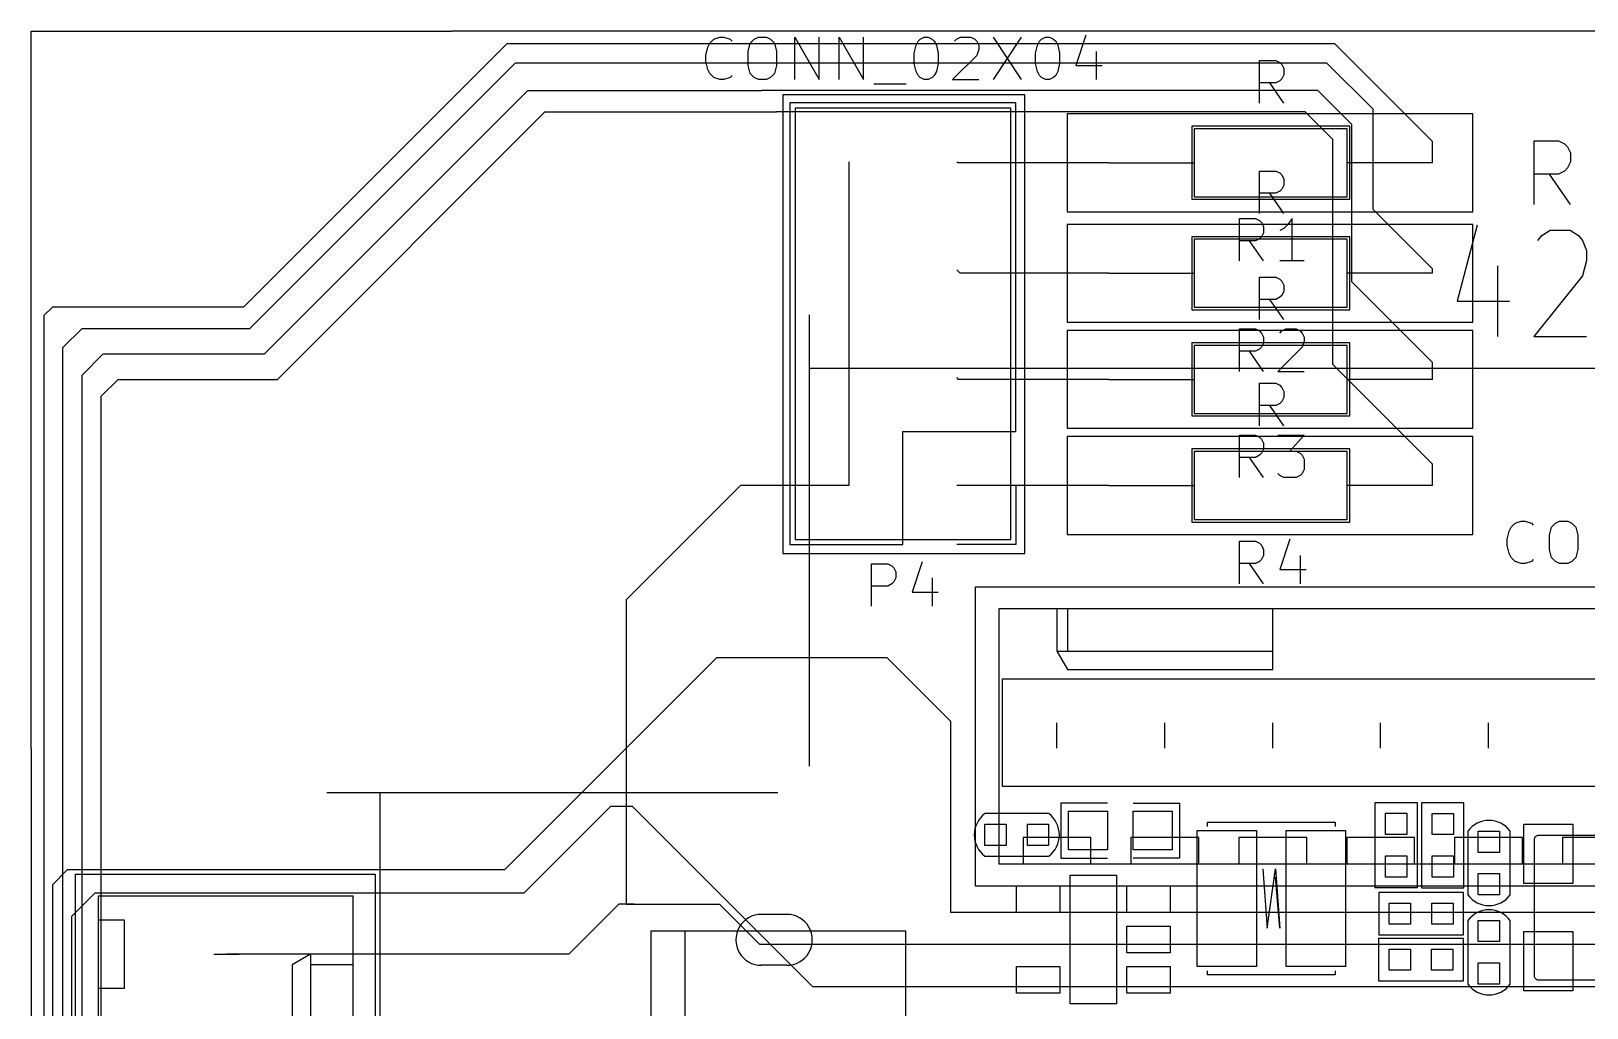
# Model space of a CAD drawing. Extents: x 317 to 7766, y -7531 to -136.
# Drawn here: x 367 to 4437, y -2753 to -197 of the extents above; entities that cross this region are included whole.
import ezdxf

# ---------------------------------------------------------------- set-up
doc = ezdxf.new("R2010")
doc.units = 0
doc.layers.get('0').update_dxf_attribs({"linetype": 'CONTINUOUS'})

msp = doc.modelspace()

# ---------------------------------------------------------------- linework, layer by layer
at = {"color": 7}
for points in [[(366.606667, -197.050378), (1466.426667, -197.050378)], [(366.606667, -2074.957044), (366.606667, -197.050378)], [(7688.862222, -197.050378), (1466.426667, -197.050378)], [(4033.237778, -486.045933), (3777.544444, -230.3526), (1610.924444, -230.3526), (1499.728889, -341.548156)], [(2200.486667, -313.608156), (2195.124444, -318.688156), (2179.32, -324.050378), (2168.877778, -324.050378), (2152.791111, -318.688156), (2142.348889, -308.245933), (2136.986667, -297.521489), (2131.624444, -276.354822), (2131.624444, -260.550378), (2136.986667, -239.383711), (2142.348889, -228.941489), (2152.791111, -218.217044), (2168.877778, -212.854822), (2179.32, -212.854822), (2195.124444, -218.217044), (2200.486667, -223.579267)], [(2269.348889, -212.854822), (2290.515556, -212.854822), (2300.957778, -218.217044), (2311.682222, -228.941489), (2317.044444, -250.108156), (2317.044444, -287.079267), (2311.682222, -308.245933), (2300.957778, -318.688156), (2290.515556, -324.050378), (2269.348889, -324.050378), (2258.624444, -318.688156), (2248.182222, -308.245933), (2242.82, -287.079267), (2242.82, -250.108156), (2248.182222, -228.941489), (2258.624444, -218.217044), (2269.348889, -212.854822)], [(2364.457778, -324.050378), (2364.457778, -212.854822), (2427.957778, -324.050378), (2427.957778, -212.854822)], [(2481.015556, -324.050378), (2481.015556, -212.854822), (2544.515556, -324.050378), (2544.515556, -212.854822)], [(2703.124444, -212.854822), (2713.848889, -212.854822), (2724.291111, -218.217044), (2729.653333, -223.579267), (2735.015556, -234.021489), (2740.095556, -255.188156), (2740.095556, -281.717044), (2735.015556, -302.883711), (2729.653333, -313.608156), (2724.291111, -318.688156), (2713.848889, -324.050378), (2703.124444, -324.050378), (2692.682222, -318.688156), (2687.32, -313.608156), (2681.957778, -302.883711), (2676.877778, -281.717044), (2676.877778, -255.188156), (2681.957778, -234.021489), (2687.32, -223.579267), (2692.682222, -218.217044), (2703.124444, -212.854822)], [(2782.428889, -223.579267), (2787.791111, -218.217044), (2798.515556, -212.854822), (2824.762222, -212.854822), (2835.486667, -218.217044), (2840.848889, -223.579267), (2845.928889, -234.021489), (2845.928889, -244.745933), (2840.848889, -260.550378), (2777.348889, -324.050378), (2845.928889, -324.050378)], [(2883.182222, -212.854822), (2957.124444, -324.050378)], [(2957.124444, -212.854822), (2883.182222, -324.050378)], [(3020.624444, -212.854822), (3031.348889, -212.854822), (3041.791111, -218.217044), (3047.153333, -223.579267), (3052.515556, -234.021489), (3057.595556, -255.188156), (3057.595556, -281.717044), (3052.515556, -302.883711), (3047.153333, -313.608156), (3041.791111, -318.688156), (3031.348889, -324.050378), (3020.624444, -324.050378), (3010.182222, -318.688156), (3004.82, -313.608156), (2999.457778, -302.883711), (2994.095556, -281.717044), (2994.095556, -255.188156), (2999.457778, -234.021489), (3004.82, -223.579267), (3010.182222, -218.217044), (3020.624444, -212.854822)], [(3126.457778, -207.774822), (3099.928889, -287.079267), (3168.791111, -287.079267)], [(4033.237778, -819.350378), (3877.733333, -663.845933), (3877.733333, -401.097044), (3756.942222, -280.588156), (1633.22, -280.588156), (1549.964444, -363.843711)], [(3152.986667, -250.108156), (3152.986667, -324.050378)], [(3580.835556, -385.2926), (3580.835556, -274.097044), (3623.168889, -274.097044), (3633.611111, -279.459267), (3638.973333, -284.539267), (3644.335556, -295.263711), (3644.335556, -311.068156), (3638.973333, -321.7926), (3633.611111, -326.8726), (3623.168889, -332.234822), (3580.835556, -332.234822)], [(1499.728889, -341.548156), (922.02, -919.257044)], [(938.671111, -974.854822), (1549.964444, -363.843711)], [(977.617778, -1041.741489), (1666.522222, -352.837044)], [(1666.522222, -352.837044), (2277.533333, -352.837044)], [(3733.235556, -352.837044), (2277.533333, -352.837044)], [(2966.437778, -1563.8526), (2966.437778, -363.843711), (2333.131111, -363.843711), (2333.131111, -1563.8526), (2966.437778, -1563.8526)], [(2571.044444, -334.774822), (2655.711111, -334.774822)], [(3644.335556, -385.2926), (3607.082222, -332.234822)], [(3822.135556, -441.737044), (3733.235556, -352.837044)], [(2943.295556, -1244.941489), (2943.295556, -385.010378), (2352.04, -385.010378), (2352.04, -1540.428156), (2647.526667, -1540.428156), (2647.526667, -1244.941489), (2943.295556, -1244.941489)], [(2929.748889, -1527.163711), (2929.748889, -398.274822), (2365.304444, -398.274822), (2365.304444, -1527.163711), (2929.748889, -1527.163711)], [(1010.92, -1108.345933), (1710.831111, -408.1526)], [(1710.831111, -408.1526), (2316.48, -408.1526)], [(3699.933333, -408.1526), (2316.48, -408.1526)], [(4138.788889, -669.490378), (4138.788889, -413.797044), (3077.633333, -413.797044), (3077.633333, -669.490378), (4138.788889, -669.490378)], [(3816.491111, -637.034822), (3816.491111, -445.970378), (3403.317778, -445.970378), (3403.317778, -637.034822), (3816.491111, -637.034822)], [(3772.182222, -480.401489), (3699.933333, -408.1526)], [(3822.135556, -852.6526), (3822.135556, -441.737044)], [(3810, -630.543711), (3810, -452.743711), (3409.808889, -452.743711), (3409.808889, -630.543711), (3810, -630.543711)], [(3772.182222, -1069.399267), (3772.182222, -480.401489)], [(4033.237778, -541.643711), (4033.237778, -486.045933)], [(4299.091111, -650.299267), (4299.091111, -483.788156), (4362.591111, -483.788156), (4378.395556, -491.690378), (4386.297778, -499.5926), (4394.2, -515.397044), (4394.2, -539.103711), (4386.297778, -555.190378), (4378.395556, -563.0926), (4362.591111, -570.994822), (4299.091111, -570.994822)], [(2506.415556, -539.385933), (2506.415556, -539.385933)], [(2506.415556, -539.385933), (2506.415556, -539.385933)], [(2506.415556, -539.385933), (2506.415556, -539.385933)], [(2506.415556, -539.385933), (2506.415556, -821.608156)], [(2506.415556, -539.385933), (2506.415556, -539.385933)], [(2788.637778, -539.385933), (2788.637778, -539.385933)], [(2788.637778, -539.385933), (2788.637778, -539.385933)], [(2788.637778, -539.385933), (2788.637778, -539.385933)], [(3186.571111, -541.643711), (2790.895556, -541.643711), (2788.637778, -539.385933)], [(2788.637778, -539.385933), (2788.637778, -539.385933)], [(3186.571111, -541.643711), (3186.571111, -541.643711)], [(3186.571111, -541.643711), (3186.571111, -541.643711)], [(3186.571111, -541.643711), (3186.571111, -541.643711)], [(3186.571111, -541.643711), (3186.571111, -541.643711)], [(3186.571111, -541.643711), (3409.808889, -541.643711)], [(3284.22, -541.643711), (3403.317778, -541.643711)], [(3580.835556, -674.005933), (3580.835556, -563.0926), (3623.168889, -563.0926), (3633.611111, -568.1726), (3638.973333, -573.534822), (3644.335556, -584.259267), (3644.335556, -600.063711), (3638.973333, -610.505933), (3633.611111, -615.868156), (3623.168889, -621.230378), (3580.835556, -621.230378)], [(4033.237778, -541.643711), (3810, -541.643711)], [(3935.306667, -541.643711), (3816.491111, -541.643711)], [(4394.2, -650.299267), (4338.884444, -570.994822)], [(3644.335556, -674.005933), (3607.082222, -621.230378)], [(3527.777778, -798.465933), (3527.777778, -687.5526), (3570.111111, -687.5526), (3580.835556, -692.6326), (3585.915556, -697.994822), (3591.277778, -708.719267), (3591.277778, -724.523711), (3585.915556, -734.965933), (3580.835556, -740.328156), (3570.111111, -745.690378), (3527.777778, -745.690378)], [(3665.502222, -798.465933), (3665.502222, -687.5526), (3654.777778, -703.357044), (3644.335556, -713.799267), (3633.611111, -719.161489)], [(4138.788889, -958.203711), (4138.788889, -702.7926), (3077.633333, -702.7926), (3077.633333, -958.203711), (4138.788889, -958.203711)], [(4150.077778, -705.050378), (4097.302222, -903.4526), (4234.744444, -903.4526)], [(4308.968889, -744.561489), (4319.411111, -731.579267), (4340.577778, -718.314822), (4393.635556, -718.314822), (4414.802222, -731.579267), (4425.244444, -744.561489), (4435.968889, -771.090378), (4435.968889, -797.619267), (4425.244444, -837.130378), (4298.244444, -996.021489), (4435.968889, -996.021489)], [(3816.491111, -926.030378), (3816.491111, -734.965933), (3403.317778, -734.965933), (3403.317778, -926.030378), (3816.491111, -926.030378)], [(3810, -919.257044), (3810, -741.739267), (3409.808889, -741.739267), (3409.808889, -919.257044), (3810, -919.257044)], [(3591.277778, -798.465933), (3554.306667, -745.690378)], [(3697.111111, -798.465933), (3633.611111, -798.465933)], [(4203.135556, -810.883711), (4203.135556, -996.021489)], [(2506.415556, -821.608156), (2506.415556, -821.608156)], [(2506.415556, -821.608156), (2506.415556, -821.608156)], [(2506.415556, -821.608156), (2506.415556, -821.608156)], [(2506.415556, -821.608156), (2506.415556, -1103.830378)], [(2506.415556, -821.608156), (2506.415556, -821.608156)], [(2788.637778, -821.608156), (2788.637778, -821.608156)], [(2788.637778, -821.608156), (2788.637778, -821.608156)], [(2788.637778, -821.608156), (2788.637778, -821.608156)], [(3186.571111, -830.357044), (2797.668889, -830.357044), (2788.637778, -821.608156)], [(2788.637778, -821.608156), (2788.637778, -821.608156)], [(3186.571111, -830.357044), (3186.571111, -830.357044)], [(3186.571111, -830.357044), (3186.571111, -830.357044)], [(3186.571111, -830.357044), (3186.571111, -830.357044)], [(3186.571111, -830.357044), (3186.571111, -830.357044)], [(3186.571111, -830.357044), (3409.808889, -830.357044)], [(3284.22, -830.357044), (3403.317778, -830.357044)], [(3580.835556, -951.994822), (3580.835556, -840.799267), (3623.168889, -840.799267), (3633.611111, -846.161489), (3638.973333, -851.241489), (3644.335556, -861.965933), (3644.335556, -877.770378), (3638.973333, -888.494822), (3633.611111, -893.574822), (3623.168889, -898.937044), (3580.835556, -898.937044)], [(4033.237778, -830.357044), (3810, -830.357044)], [(3935.306667, -830.357044), (3816.491111, -830.357044)], [(4033.237778, -1108.345933), (4033.237778, -1063.754822), (3822.135556, -852.6526)], [(4033.237778, -830.357044), (4033.237778, -819.350378)], [(422.204444, -919.257044), (399.908889, -941.5526)], [(922.02, -919.257044), (422.204444, -919.257044)], [(3644.335556, -951.994822), (3607.082222, -898.937044)], [(399.908889, -941.5526), (399.908889, -5719.2926)], [(449.862222, -1024.808156), (499.815556, -974.854822)], [(499.815556, -974.854822), (938.671111, -974.854822)], [(2403.404444, -2120.394822), (2403.404444, -939.859267)], [(3527.777778, -1087.461489), (3527.777778, -976.265933), (3570.111111, -976.265933), (3580.835556, -981.628156), (3585.915556, -986.990378), (3591.277778, -997.4326), (3591.277778, -1013.237044), (3585.915556, -1023.961489), (3580.835556, -1029.323711), (3570.111111, -1034.403711), (3527.777778, -1034.403711)], [(3633.611111, -986.990378), (3638.973333, -981.628156), (3649.415556, -976.265933), (3675.944444, -976.265933), (3686.668889, -981.628156), (3691.748889, -986.990378), (3697.111111, -997.4326), (3697.111111, -1008.157044), (3691.748889, -1023.961489), (3628.248889, -1087.461489), (3697.111111, -1087.461489)], [(4138.788889, -1235.910378), (4138.788889, -980.499267), (3077.633333, -980.499267), (3077.633333, -1235.910378), (4138.788889, -1235.910378)], [(3816.491111, -1203.737044), (3816.491111, -1012.6726), (3403.317778, -1012.6726), (3403.317778, -1203.737044), (3816.491111, -1203.737044)], [(449.862222, -5647.043711), (449.862222, -1024.808156)], [(499.815556, -1097.057044), (555.413333, -1041.741489)], [(555.413333, -1041.741489), (977.617778, -1041.741489)], [(3810, -1197.245933), (3810, -1019.445933), (3409.808889, -1019.445933), (3409.808889, -1197.245933), (3810, -1197.245933)], [(3591.277778, -1087.461489), (3554.306667, -1034.403711)], [(499.815556, -5552.781489), (499.815556, -1097.057044)], [(2403.404444, -1078.7126), (7082.366667, -1078.7126)], [(4033.237778, -1330.454822), (3772.182222, -1069.399267)], [(549.768889, -1152.654822), (594.36, -1108.345933)], [(594.36, -1108.345933), (1010.92, -1108.345933)], [(2506.415556, -1103.830378), (2506.415556, -1103.830378)], [(2506.415556, -1103.830378), (2506.415556, -1103.830378)], [(2506.415556, -1103.830378), (2506.415556, -1103.830378)], [(2506.415556, -1103.830378), (2506.415556, -1386.0526)], [(2506.415556, -1103.830378), (2506.415556, -1103.830378)], [(2788.637778, -1103.830378), (2788.637778, -1103.830378)], [(2788.637778, -1103.830378), (2788.637778, -1103.830378)], [(2788.637778, -1103.830378), (2788.637778, -1103.830378)], [(3186.571111, -1108.345933), (2793.153333, -1108.345933), (2788.637778, -1103.830378)], [(2788.637778, -1103.830378), (2788.637778, -1103.830378)], [(3186.571111, -1108.345933), (3186.571111, -1108.345933)], [(3186.571111, -1108.345933), (3186.571111, -1108.345933)], [(3186.571111, -1108.345933), (3186.571111, -1108.345933)], [(3186.571111, -1108.345933), (3186.571111, -1108.345933)], [(3186.571111, -1108.345933), (3409.808889, -1108.345933)], [(3284.22, -1108.345933), (3403.317778, -1108.345933)], [(3580.835556, -1229.701489), (3580.835556, -1118.505933), (3623.168889, -1118.505933), (3633.611111, -1123.868156), (3638.973333, -1129.230378), (3644.335556, -1139.6726), (3644.335556, -1155.477044), (3638.973333, -1166.201489), (3633.611111, -1171.563711), (3623.168889, -1176.643711), (3580.835556, -1176.643711)], [(4033.237778, -1108.345933), (3810, -1108.345933)], [(3935.306667, -1108.345933), (3816.491111, -1108.345933)], [(549.768889, -5452.5926), (549.768889, -1152.654822)], [(3644.335556, -1229.701489), (3607.082222, -1176.643711)], [(4138.788889, -1513.899267), (4138.788889, -1258.205933), (3077.633333, -1258.205933), (3077.633333, -1513.899267), (4138.788889, -1513.899267)], [(3527.777778, -1365.168156), (3527.777778, -1253.9726), (3570.111111, -1253.9726), (3580.835556, -1259.334822), (3585.915556, -1264.697044), (3591.277778, -1275.139267), (3591.277778, -1291.225933), (3585.915556, -1301.668156), (3580.835556, -1307.030378), (3570.111111, -1312.3926), (3527.777778, -1312.3926)], [(3628.248889, -1253.9726), (3697.111111, -1253.9726), (3660.14, -1296.305933), (3675.944444, -1296.305933), (3686.668889, -1301.668156), (3691.748889, -1307.030378), (3697.111111, -1317.4726), (3697.111111, -1344.001489), (3691.748889, -1354.725933), (3686.668889, -1359.805933), (3675.944444, -1365.168156), (3644.335556, -1365.168156), (3633.611111, -1359.805933), (3628.248889, -1354.725933)], [(3816.491111, -1481.725933), (3816.491111, -1290.379267), (3403.317778, -1290.379267), (3403.317778, -1481.725933), (3816.491111, -1481.725933)], [(3810, -1474.9526), (3810, -1297.1526), (3409.808889, -1297.1526), (3409.808889, -1474.9526), (3810, -1474.9526)], [(3591.277778, -1365.168156), (3554.306667, -1312.3926)], [(4033.237778, -1386.0526), (4033.237778, -1330.454822)], [(2222.217778, -1386.0526), (1923.062222, -1684.925933)], [(2506.415556, -1386.0526), (2222.217778, -1386.0526)], [(2506.415556, -1386.0526), (2506.415556, -1386.0526)], [(2506.415556, -1386.0526), (2506.415556, -1386.0526)], [(2506.415556, -1386.0526), (2506.415556, -1386.0526)], [(2506.415556, -1386.0526), (2506.415556, -1386.0526)], [(3186.571111, -1386.0526), (2788.637778, -1386.0526)], [(2943.295556, -1386.0526), (2943.295556, -1540.428156), (2788.637778, -1540.428156)], [(3186.571111, -1386.0526), (3186.571111, -1386.0526)], [(3186.571111, -1386.0526), (3186.571111, -1386.0526)], [(3186.571111, -1386.0526), (3186.571111, -1386.0526)], [(3186.571111, -1386.0526), (3186.571111, -1386.0526)], [(3186.571111, -1386.0526), (3409.808889, -1386.0526)], [(3284.22, -1386.0526), (3403.317778, -1386.0526)], [(4033.237778, -1386.0526), (3810, -1386.0526)], [(3935.306667, -1386.0526), (3816.491111, -1386.0526)], [(4296.833333, -1579.657044), (4291.753333, -1585.019267), (4275.666667, -1590.099267), (4265.224444, -1590.099267), (4249.42, -1585.019267), (4238.695556, -1574.294822), (4233.333333, -1563.8526), (4228.253333, -1542.685933), (4228.253333, -1526.599267), (4233.333333, -1505.4326), (4238.695556, -1494.990378), (4249.42, -1484.265933), (4265.224444, -1479.185933), (4275.666667, -1479.185933), (4291.753333, -1484.265933), (4296.833333, -1489.628156)], [(4365.695556, -1479.185933), (4386.862222, -1479.185933), (4397.304444, -1484.265933), (4408.028889, -1494.990378), (4413.391111, -1516.157044), (4413.391111, -1553.128156), (4408.028889, -1574.294822), (4397.304444, -1585.019267), (4386.862222, -1590.099267), (4365.695556, -1590.099267), (4355.253333, -1585.019267), (4344.528889, -1574.294822), (4339.166667, -1553.128156), (4339.166667, -1516.157044), (4344.528889, -1494.990378), (4355.253333, -1484.265933), (4365.695556, -1479.185933)], [(3527.777778, -1642.874822), (3527.777778, -1531.961489), (3570.111111, -1531.961489), (3580.835556, -1537.041489), (3585.915556, -1542.403711), (3591.277778, -1553.128156), (3591.277778, -1568.9326), (3585.915556, -1579.374822), (3580.835556, -1584.737044), (3570.111111, -1590.099267), (3527.777778, -1590.099267)], [(3660.14, -1526.599267), (3633.611111, -1605.903711), (3702.473333, -1605.903711)], [(2697.762222, -1585.583711), (2671.515556, -1664.888156), (2740.095556, -1664.888156)], [(3686.668889, -1568.9326), (3686.668889, -1642.874822)], [(2565.682222, -1701.859267), (2565.682222, -1590.663711), (2608.015556, -1590.663711), (2618.457778, -1596.025933), (2623.82, -1601.388156), (2629.182222, -1611.830378), (2629.182222, -1627.917044), (2623.82, -1638.359267), (2618.457778, -1643.721489), (2608.015556, -1649.083711), (2565.682222, -1649.083711)], [(2724.291111, -1627.917044), (2724.291111, -1701.859267)], [(3591.277778, -1642.874822), (3554.306667, -1590.099267)], [(6648.308889, -1651.059267), (6648.308889, -2434.508156), (2837.462222, -2434.508156), (2837.462222, -1651.059267), (6648.308889, -1651.059267)], [(1923.062222, -1684.925933), (1923.062222, -2481.639267)], [(6589.606667, -2375.523711), (6589.606667, -1708.914822), (2898.422222, -1708.914822), (2898.422222, -2375.523711), (6589.606667, -2375.523711)], [(3050.54, -1708.914822), (3050.54, -1819.828156), (3614.984444, -1819.828156), (3614.984444, -1708.914822)], [(3078.48, -1708.914822), (3078.48, -1819.828156)], [(3050.54, -1819.828156), (3078.48, -1867.805933), (3614.984444, -1867.805933), (3614.984444, -1819.828156)], [(1605.28, -2391.610378), (2160.975556, -1835.914822), (2605.475556, -1835.914822), (2771.986667, -2002.708156), (2771.986667, -2502.805933), (4938.888889, -2502.805933), (5105.4, -2669.317044), (5105.4, -4530.5726), (4896.555556, -4739.417044)], [(2908.3, -2173.734822), (2908.3, -1891.5126)], [(2908.3, -1891.5126), (6577.188889, -1891.5126)], [(3050.54, -2073.263711), (3050.54, -2006.659267)], [(3050.54, -2073.263711), (3050.54, -2006.659267)], [(3050.54, -2073.263711), (3050.54, -2006.659267)], [(3050.54, -2073.263711), (3050.54, -2006.659267)], [(3332.762222, -2073.263711), (3332.762222, -2006.659267)], [(3332.762222, -2073.263711), (3332.762222, -2006.659267)], [(3332.762222, -2073.263711), (3332.762222, -2006.659267)], [(3332.762222, -2073.263711), (3332.762222, -2006.659267)], [(3614.984444, -2073.263711), (3614.984444, -2006.659267)], [(3614.984444, -2073.263711), (3614.984444, -2006.659267)], [(3614.984444, -2073.263711), (3614.984444, -2006.659267)], [(3614.984444, -2073.263711), (3614.984444, -2006.659267)], [(3897.206667, -2073.263711), (3897.206667, -2006.659267)], [(3897.206667, -2073.263711), (3897.206667, -2006.659267)], [(3897.206667, -2073.263711), (3897.206667, -2006.659267)], [(3897.206667, -2073.263711), (3897.206667, -2006.659267)], [(4179.428889, -2073.263711), (4179.428889, -2006.659267)], [(4179.428889, -2073.263711), (4179.428889, -2006.659267)], [(4179.428889, -2073.263711), (4179.428889, -2006.659267)], [(4179.428889, -2073.263711), (4179.428889, -2006.659267)], [(366.606667, -2074.957044), (366.606667, -5374.981489)], [(2320.431111, -2189.821489), (1139.895556, -2189.821489)], [(1278.748889, -2189.821489), (1278.748889, -6646.674822)], [(6577.188889, -2173.734822), (2908.3, -2173.734822)], [(1688.817778, -2419.268156), (1883.268889, -2224.817044)], [(1883.268889, -2224.817044), (1938.866667, -2224.817044), (2411.024444, -2697.257044)], [(3060.982222, -2216.914822), (3060.982222, -2360.848156)], [(3182.337778, -2216.914822), (3060.982222, -2216.914822)], [(3080.737778, -2238.081489), (3182.337778, -2238.081489)], [(3080.737778, -2339.681489), (3080.737778, -2238.081489)], [(3182.337778, -2238.081489), (3182.337778, -2339.681489)], [(3250.071111, -2216.914822), (3371.426667, -2216.914822)], [(3250.071111, -2238.081489), (3351.671111, -2238.081489)], [(3250.071111, -2339.681489), (3250.071111, -2238.081489)], [(3351.671111, -2238.081489), (3351.671111, -2339.681489)], [(3371.426667, -2216.914822), (3371.426667, -2360.848156)], [(3882.531111, -2216.068156), (3882.531111, -2438.177044)], [(3993.726667, -2216.068156), (3882.531111, -2216.068156)], [(3993.726667, -2438.177044), (3993.726667, -2216.068156)], [(4004.451111, -2216.068156), (4004.451111, -2438.459267)], [(4115.364444, -2216.068156), (4004.451111, -2216.068156)], [(4115.364444, -2438.459267), (4115.364444, -2216.068156)], [(3028.808889, -2244.5726), (2862.015556, -2244.5726)], [(2862.015556, -2272.230378), (2917.613333, -2272.230378)], [(2862.015556, -2327.828156), (2862.015556, -2272.230378)], [(2917.613333, -2272.230378), (2917.613333, -2327.828156)], [(2973.211111, -2272.230378), (3028.808889, -2272.230378)], [(2973.211111, -2327.828156), (2973.211111, -2272.230378)], [(3028.808889, -2272.230378), (3028.808889, -2327.828156)], [(3444.522222, -2266.585933), (3778.108889, -2266.585933)], [(3444.522222, -2277.874822), (3444.522222, -2266.585933)], [(3778.108889, -2266.585933), (3778.108889, -2277.874822)], [(3910.188889, -2299.323711), (3910.188889, -2243.725933)], [(3910.188889, -2243.725933), (3965.786667, -2243.725933)], [(3965.786667, -2243.725933), (3965.786667, -2299.323711)], [(4032.108889, -2244.008156), (4087.706667, -2244.008156)], [(4032.108889, -2299.605933), (4032.108889, -2244.008156)], [(4087.706667, -2244.008156), (4087.706667, -2299.605933)], [(4272.28, -2271.948156), (4399.844444, -2271.948156)], [(4272.28, -2427.4526), (4272.28, -2271.948156)], [(4399.844444, -2271.948156), (4399.844444, -2427.4526)], [(3139.44, -2375.523711), (3139.44, -2306.661489), (2961.922222, -2306.661489), (2961.922222, -2375.523711)], [(3421.662222, -2375.523711), (3421.662222, -2306.661489), (3244.144444, -2306.661489), (3244.144444, -2375.523711)], [(3417.146667, -2288.881489), (3572.651111, -2288.881489)], [(3417.146667, -2644.481489), (3417.146667, -2288.881489)], [(3703.884444, -2375.523711), (3703.884444, -2306.661489), (3526.366667, -2306.661489), (3526.366667, -2375.523711)], [(3572.651111, -2288.881489), (3572.651111, -2644.481489)], [(3650.262222, -2288.881489), (3805.766667, -2288.881489)], [(3650.262222, -2644.481489), (3650.262222, -2288.881489)], [(3805.766667, -2288.881489), (3805.766667, -2644.481489)], [(3986.106667, -2375.523711), (3986.106667, -2306.661489), (3808.588889, -2306.661489), (3808.588889, -2375.523711)], [(3965.786667, -2299.323711), (3910.188889, -2299.323711)], [(4087.706667, -2299.605933), (4032.108889, -2299.605933)], [(4268.328889, -2375.523711), (4268.328889, -2306.661489), (4090.811111, -2306.661489), (4090.811111, -2375.523711)], [(4125.242222, -2290.2926), (4125.242222, -2457.085933)], [(4152.9, -2345.890378), (4152.9, -2290.2926)], [(4152.9, -2290.2926), (4208.497778, -2290.2926)], [(4208.497778, -2290.2926), (4208.497778, -2345.890378)], [(4236.437778, -2457.085933), (4236.155556, -2290.2926)], [(4298.808889, -2312.588156), (4298.808889, -2668.188156)], [(4587.804444, -2301.581489), (4310.097778, -2301.581489)], [(4550.551111, -2375.523711), (4550.551111, -2306.661489), (4373.033333, -2306.661489), (4373.033333, -2375.523711)], [(2917.613333, -2327.828156), (2862.015556, -2327.828156)], [(2862.015556, -2355.485933), (3028.808889, -2355.485933)], [(3028.808889, -2327.828156), (2973.211111, -2327.828156)], [(3182.337778, -2339.681489), (3080.737778, -2339.681489)], [(3351.671111, -2339.681489), (3250.071111, -2339.681489)], [(3910.188889, -2410.519267), (3910.188889, -2354.921489)], [(3910.188889, -2354.921489), (3965.786667, -2354.921489)], [(3965.786667, -2354.921489), (3965.786667, -2410.519267)], [(4032.108889, -2354.921489), (4087.706667, -2354.921489)], [(4032.108889, -2410.519267), (4032.108889, -2354.921489)], [(4087.706667, -2354.921489), (4087.706667, -2410.519267)], [(4208.497778, -2345.890378), (4152.9, -2345.890378)], [(460.868889, -2391.610378), (422.204444, -2430.557044)], [(1605.28, -2391.610378), (460.868889, -2391.610378)], [(3060.982222, -2360.848156), (3182.337778, -2360.848156)], [(3371.426667, -2360.848156), (3250.071111, -2360.848156)], [(3589.02, -2388.788156), (3600.308889, -2544.574822)], [(3600.308889, -2544.574822), (3622.322222, -2388.788156)], [(3622.322222, -2388.788156), (3633.611111, -2544.574822)], [(4152.9, -2457.085933), (4152.9, -2401.488156)], [(4152.9, -2401.488156), (4208.497778, -2401.488156)], [(4208.497778, -2401.488156), (4208.497778, -2457.085933)], [(422.204444, -2430.557044), (422.204444, -4741.674822)], [(1266.613333, -5363.6926), (483.164444, -5363.6926), (483.164444, -2402.617044), (1266.613333, -2402.617044), (1266.613333, -5363.6926)], [(1688.817778, -2419.268156), (1655.515556, -2452.8526)], [(2944.988889, -2433.097044), (3057.877778, -2433.097044)], [(2944.988889, -2503.6526), (2944.988889, -2433.097044)], [(3057.877778, -2433.097044), (3057.877778, -2503.6526)], [(3084.971111, -2406.003711), (3206.326667, -2406.003711)], [(3084.971111, -2741.848156), (3084.971111, -2406.003711)], [(3206.326667, -2406.003711), (3206.326667, -2741.848156)], [(3233.702222, -2433.097044), (3346.591111, -2433.097044)], [(3233.702222, -2503.6526), (3233.702222, -2433.097044)], [(3346.591111, -2433.097044), (3346.591111, -2503.6526)], [(3633.611111, -2544.574822), (3622.322222, -2411.083711)], [(3882.531111, -2438.177044), (3993.726667, -2438.177044)], [(3965.786667, -2410.519267), (3910.188889, -2410.519267)], [(4004.451111, -2438.459267), (4115.364444, -2438.459267)], [(4087.706667, -2410.519267), (4032.108889, -2410.519267)], [(4399.844444, -2427.4526), (4272.28, -2427.4526)], [(1655.515556, -2452.8526), (533.117778, -2452.8526), (472.157778, -2513.8126)], [(542.148889, -5304.990378), (1208.757778, -5304.990378), (1208.757778, -2460.4726), (542.148889, -2460.4726), (542.148889, -5304.990378)], [(1904.435556, -2481.639267), (1773.202222, -2612.590378)], [(1944.228889, -2481.639267), (1904.435556, -2481.639267)], [(1923.062222, -2481.639267), (1944.228889, -2481.639267), (2167.748889, -2481.639267), (2272.171111, -2586.061489), (5716.411111, -2586.061489)], [(3892.408889, -2450.877044), (3892.408889, -2561.790378)], [(4114.517778, -2450.877044), (3892.408889, -2450.877044)], [(3920.066667, -2478.534822), (3975.664444, -2478.534822)], [(3920.066667, -2534.1326), (3920.066667, -2478.534822)], [(3975.664444, -2478.534822), (3975.664444, -2534.1326)], [(4031.262222, -2478.534822), (4086.86, -2478.534822)], [(4031.262222, -2534.1326), (4031.262222, -2478.534822)], [(4086.86, -2478.534822), (4086.86, -2534.1326)], [(4114.517778, -2561.790378), (4114.517778, -2450.877044)], [(4208.497778, -2457.085933), (4152.9, -2457.085933)], [(472.157778, -2513.8126), (472.157778, -4535.934822), (524.368889, -4588.145933), (877.711111, -4588.145933)], [(2276.968889, -2507.885933), (2343.573333, -2507.885933)], [(3057.877778, -2503.6526), (2944.988889, -2503.6526)], [(3346.591111, -2503.6526), (3233.702222, -2503.6526)], [(542.148889, -2701.490378), (611.011111, -2701.490378), (611.011111, -2523.690378), (542.148889, -2523.690378)], [(1987.973333, -2552.477044), (1987.973333, -3396.885933)], [(2654.864444, -2552.477044), (1987.973333, -2552.477044)], [(2076.873333, -2552.477044), (2076.873333, -3396.885933)], [(2654.864444, -3396.885933), (2654.864444, -2552.477044)], [(3233.702222, -2538.648156), (3346.591111, -2538.648156)], [(3233.702222, -2609.203711), (3233.702222, -2538.648156)], [(3346.591111, -2538.648156), (3346.591111, -2609.203711)], [(3892.408889, -2561.790378), (4114.517778, -2561.790378)], [(3975.664444, -2534.1326), (3920.066667, -2534.1326)], [(4086.86, -2534.1326), (4031.262222, -2534.1326)], [(4125.242222, -2524.254822), (4125.242222, -2690.765933)], [(4152.9, -2524.254822), (4208.497778, -2524.254822)], [(4152.9, -2579.570378), (4152.9, -2524.254822)], [(4208.497778, -2524.254822), (4208.497778, -2579.570378)], [(4236.437778, -2690.765933), (4236.437778, -2524.254822)], [(4272.28, -2553.041489), (4399.844444, -2553.041489)], [(4272.28, -2708.545933), (4272.28, -2553.041489)], [(4399.844444, -2553.041489), (4399.844444, -2708.545933)], [(3891.844444, -2571.103711), (3891.844444, -2682.299267)], [(4113.953333, -2571.103711), (3891.844444, -2571.103711)], [(3919.502222, -2599.043711), (3975.1, -2599.043711)], [(3919.502222, -2654.359267), (3919.502222, -2599.043711)], [(3975.1, -2599.043711), (3975.1, -2654.359267)], [(4030.697778, -2599.043711), (4086.295556, -2599.043711)], [(4030.697778, -2654.359267), (4030.697778, -2599.043711)], [(4086.295556, -2599.043711), (4086.295556, -2654.359267)], [(4113.953333, -2682.299267), (4113.953333, -2571.103711)], [(4208.497778, -2579.570378), (4152.9, -2579.570378)], [(844.408889, -2612.590378), (911.013333, -2612.590378)], [(844.408889, -2612.590378), (911.013333, -2612.590378)], [(844.408889, -2612.590378), (911.013333, -2612.590378)], [(844.408889, -2612.590378), (911.013333, -2612.590378)], [(1773.202222, -2612.590378), (877.711111, -2612.590378)], [(1097.562222, -2612.590378), (1049.866667, -2640.530378), (1049.866667, -3177.034822), (1097.562222, -3177.034822)], [(1208.757778, -2612.590378), (1097.562222, -2612.590378), (1097.562222, -3177.034822), (1208.757778, -3177.034822)], [(1208.757778, -2640.530378), (1097.562222, -2640.530378)], [(2343.573333, -2641.377044), (2276.968889, -2641.377044)], [(2944.988889, -2644.199267), (3057.877778, -2644.199267)], [(2944.988889, -2714.754822), (2944.988889, -2644.199267)], [(3057.877778, -2644.199267), (3057.877778, -2714.754822)], [(3346.591111, -2609.203711), (3233.702222, -2609.203711)], [(3233.702222, -2644.199267), (3346.591111, -2644.199267)], [(3233.702222, -2714.754822), (3233.702222, -2644.199267)], [(3346.591111, -2644.199267), (3346.591111, -2714.754822)], [(3572.651111, -2644.481489), (3417.146667, -2644.481489)], [(3805.766667, -2644.481489), (3650.262222, -2644.481489)], [(4152.9, -2635.168156), (4208.497778, -2635.168156)], [(4152.9, -2690.765933), (4152.9, -2635.168156)], [(4208.497778, -2635.168156), (4208.497778, -2690.765933)], [(3444.522222, -2666.777044), (3444.522222, -2655.488156)], [(3778.108889, -2666.777044), (3444.522222, -2666.777044)], [(3778.108889, -2655.488156), (3778.108889, -2666.777044)], [(3891.844444, -2682.299267), (4113.953333, -2682.299267)], [(3975.1, -2654.359267), (3919.502222, -2654.359267)], [(4086.295556, -2654.359267), (4030.697778, -2654.359267)], [(4310.097778, -2679.194822), (4587.804444, -2679.194822)], [(2411.024444, -2697.257044), (4522.046667, -2697.257044), (4827.693333, -3002.621489), (4827.693333, -4474.974822), (4809.913333, -4457.194822)], [(3057.877778, -2714.754822), (2944.988889, -2714.754822)], [(3346.591111, -2714.754822), (3233.702222, -2714.754822)], [(4208.497778, -2690.765933), (4152.9, -2690.765933)], [(4399.844444, -2708.545933), (4272.28, -2708.545933)], [(3206.326667, -2741.848156), (3084.971111, -2741.848156)]]:
    msp.add_lwpolyline(points, dxfattribs=at)
for points in [[(2862.184889, -2244.657267), (2844.548189, -2257.668119), (2834.139127, -2278.282043), (2834.139127, -2300.1986)], [(3056.852534, -2300.1986), (3056.852534, -2278.295714), (3046.469149, -2257.689614), (3028.865333, -2244.657267)], [(4180.897156, -2262.450167), (4158.994135, -2262.44961), (4138.387694, -2272.832725), (4125.355111, -2290.436533)], [(4236.437778, -2290.439356), (4223.406089, -2272.834885), (4202.800176, -2262.450723), (4180.897156, -2262.450167)], [(2834.139127, -2300.1986), (2834.139127, -2322.115157), (2844.548189, -2342.729081), (2862.184889, -2355.739933)], [(3028.865333, -2355.739933), (3046.469149, -2342.707586), (3056.852534, -2322.101486), (3056.852534, -2300.1986)], [(4302.262032, -2304.858828), (4300.17658, -2306.94481), (4299.005464, -2309.773973), (4299.006444, -2312.723622)], [(4310.126, -2301.601244), (4307.17635, -2301.601012), (4304.347485, -2302.772846), (4302.262032, -2304.858828)], [(4125.355111, -2457.116978), (4138.365893, -2474.753786), (4158.979843, -2485.162933), (4180.896444, -2485.162933)], [(4180.896444, -2485.162933), (4202.813046, -2485.162933), (4223.426996, -2474.753786), (4236.437778, -2457.116978)], [(2277.101533, -2508.139933), (2253.283875, -2508.139933), (2231.275451, -2520.846503), (2219.366622, -2541.4732)], [(2401.502978, -2541.4732), (2389.594149, -2520.846503), (2367.585725, -2508.139933), (2343.768067, -2508.139933)], [(4180.896444, -2496.220349), (4158.979888, -2496.220349), (4138.365964, -2506.629412), (4125.355111, -2524.266111)], [(4236.437778, -2524.266111), (4223.426925, -2506.629412), (4202.813001, -2496.220349), (4180.896444, -2496.220349)], [(2219.366622, -2541.4732), (2207.457793, -2562.099897), (2207.457793, -2587.513036), (2219.366622, -2608.139733)], [(2401.502978, -2608.139733), (2413.411807, -2587.513036), (2413.411807, -2562.099897), (2401.502978, -2541.4732)], [(2219.366622, -2608.139733), (2231.275451, -2628.766431), (2253.283875, -2641.473), (2277.101533, -2641.473)], [(2343.768067, -2641.473), (2367.585725, -2641.473), (2389.594149, -2628.766431), (2401.502978, -2608.139733)], [(4298.978222, -2668.255889), (4298.977373, -2671.210391), (4300.152407, -2674.043758), (4302.243938, -2676.130522)], [(4302.243938, -2676.130522), (4304.335468, -2678.217287), (4307.171507, -2679.385856), (4310.126, -2679.378267)], [(4125.355111, -2690.946556), (4138.387458, -2708.550371), (4158.993559, -2718.933757), (4180.896444, -2718.933757)], [(4180.896444, -2718.933757), (4202.79933, -2718.933757), (4223.40543, -2708.550371), (4236.437778, -2690.946556)]]:
    msp.add_open_spline(points, degree=3, dxfattribs=at)

doc.saveas('drawing.dxf')
